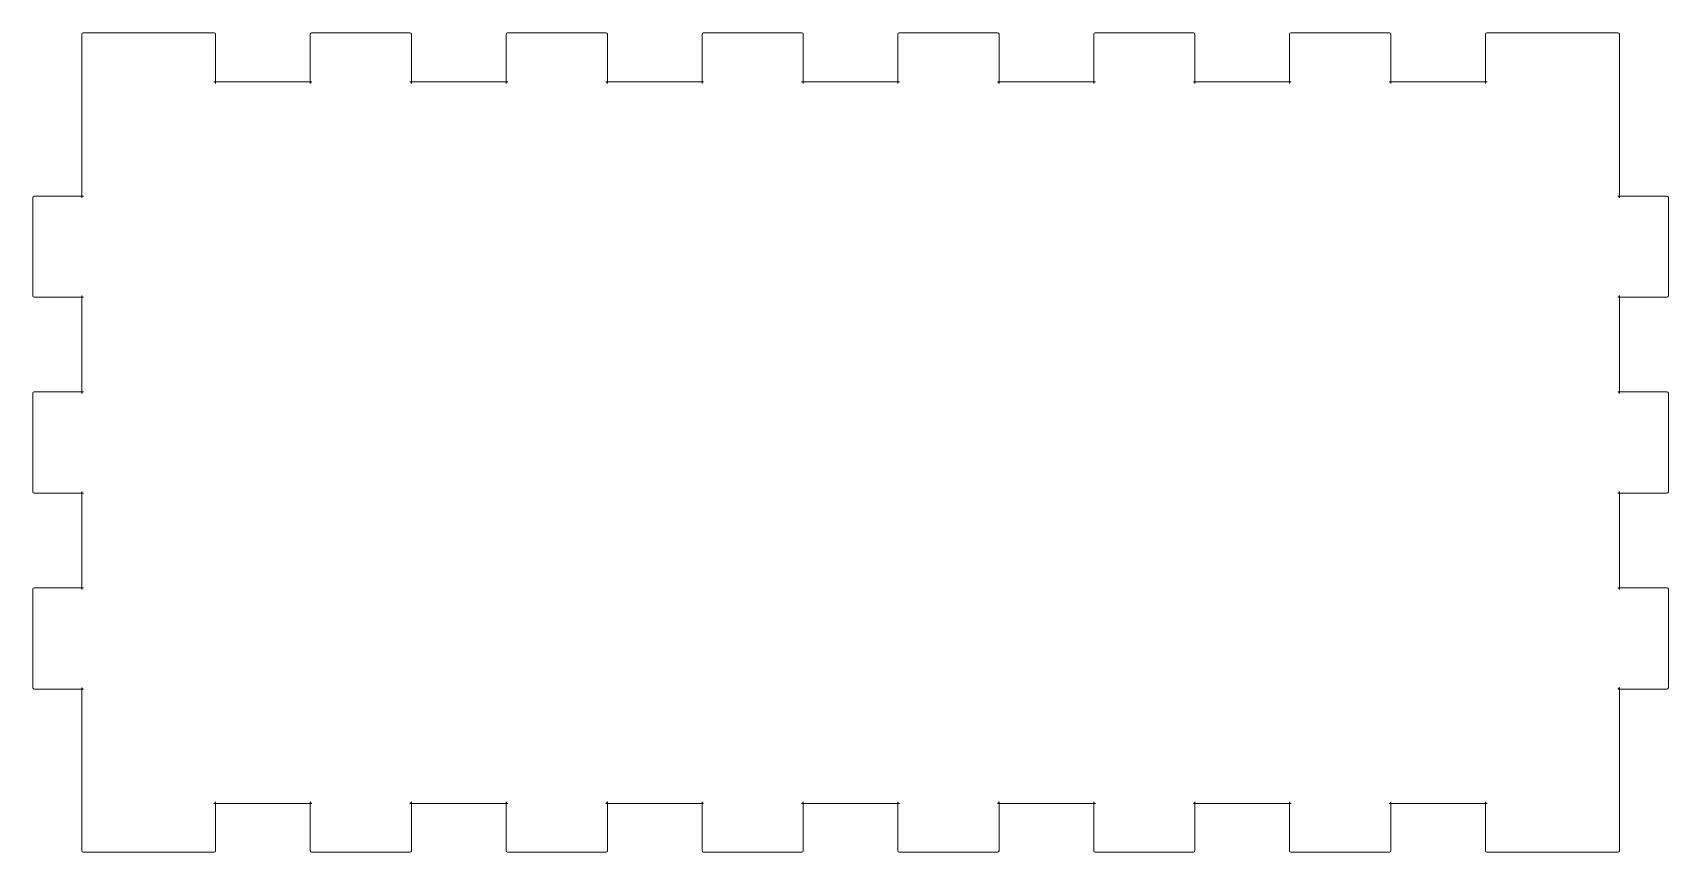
# Model space of a CAD drawing. Header units: inches. Extents: x -61 to 261, y -8 to 208.
# Drawn here: x 100.6 to 200.8, y 4.1 to 54.3 of the extents above; entities that cross this region are included whole.
import ezdxf

# ---------------------------------------------------------------- set-up
doc = ezdxf.new("R2010")
doc.units = ezdxf.units.IN
doc.header["$MEASUREMENT"] = 0

# ---------------------------------------------------------------- blocks, each defined once
blk = doc.blocks.new('block 168')
at = {"color": 7, "lineweight": 9, "true_color": 0xffffff}
blk.add_lwpolyline([(103.69, 4.06), (111.69, 4.06)], dxfattribs=at)
blk = doc.blocks.new('block 169')
at = {"color": 7, "lineweight": 9, "true_color": 0xffffff}
blk.add_lwpolyline([(111.69, 4.06), (111.7, 4.06), (111.76, 4.09), (111.79, 4.15), (111.79, 4.16)], dxfattribs=at)
blk = doc.blocks.new('block 170')
at = {"color": 7, "lineweight": 9, "true_color": 0xffffff}
blk.add_lwpolyline([(111.79, 4.16), (111.79, 7.16), (111.79, 7.15), (111.76, 7.09), (111.7, 7.06), (111.69, 7.06)], dxfattribs=at)
blk = doc.blocks.new('block 171')
at = {"color": 7, "lineweight": 9, "true_color": 0xffffff}
blk.add_lwpolyline([(111.69, 7.06), (117.69, 7.06), (117.67, 7.06), (117.62, 7.09), (117.59, 7.15), (117.59, 7.16)], dxfattribs=at)
blk = doc.blocks.new('block 172')
at = {"color": 7, "lineweight": 9, "true_color": 0xffffff}
blk.add_lwpolyline([(117.59, 7.16), (117.59, 4.16), (117.59, 4.15), (117.62, 4.09), (117.67, 4.06), (117.69, 4.06)], dxfattribs=at)
blk = doc.blocks.new('block 173')
at = {"color": 7, "lineweight": 9, "true_color": 0xffffff}
blk.add_lwpolyline([(117.69, 4.06), (123.69, 4.06)], dxfattribs=at)
blk = doc.blocks.new('block 174')
at = {"color": 7, "lineweight": 9, "true_color": 0xffffff}
blk.add_lwpolyline([(123.69, 4.06), (123.7, 4.06), (123.76, 4.09), (123.79, 4.15), (123.79, 4.16)], dxfattribs=at)
blk = doc.blocks.new('block 175')
at = {"color": 7, "lineweight": 9, "true_color": 0xffffff}
blk.add_lwpolyline([(123.79, 4.16), (123.79, 7.16), (123.79, 7.15), (123.76, 7.09), (123.7, 7.06), (123.69, 7.06)], dxfattribs=at)
blk = doc.blocks.new('block 176')
at = {"color": 7, "lineweight": 9, "true_color": 0xffffff}
blk.add_lwpolyline([(123.69, 7.06), (129.69, 7.06), (129.67, 7.06), (129.61, 7.09), (129.59, 7.15), (129.59, 7.16)], dxfattribs=at)
blk = doc.blocks.new('block 177')
at = {"color": 7, "lineweight": 9, "true_color": 0xffffff}
blk.add_lwpolyline([(129.59, 7.16), (129.59, 4.16), (129.59, 4.15), (129.61, 4.09), (129.67, 4.06), (129.69, 4.06)], dxfattribs=at)
blk = doc.blocks.new('block 178')
at = {"color": 7, "lineweight": 9, "true_color": 0xffffff}
blk.add_lwpolyline([(129.69, 4.06), (135.69, 4.06)], dxfattribs=at)
blk = doc.blocks.new('block 179')
at = {"color": 7, "lineweight": 9, "true_color": 0xffffff}
blk.add_lwpolyline([(135.69, 4.06), (135.7, 4.06), (135.76, 4.09), (135.79, 4.15), (135.79, 4.16)], dxfattribs=at)
blk = doc.blocks.new('block 180')
at = {"color": 7, "lineweight": 9, "true_color": 0xffffff}
blk.add_lwpolyline([(135.79, 4.16), (135.79, 7.16), (135.79, 7.15), (135.76, 7.09), (135.7, 7.06), (135.69, 7.06)], dxfattribs=at)
blk = doc.blocks.new('block 181')
at = {"color": 7, "lineweight": 9, "true_color": 0xffffff}
blk.add_lwpolyline([(135.69, 7.06), (141.69, 7.06), (141.67, 7.06), (141.61, 7.09), (141.59, 7.15), (141.59, 7.16)], dxfattribs=at)
blk = doc.blocks.new('block 182')
at = {"color": 7, "lineweight": 9, "true_color": 0xffffff}
blk.add_lwpolyline([(141.59, 7.16), (141.59, 4.16), (141.59, 4.15), (141.61, 4.09), (141.67, 4.06), (141.69, 4.06)], dxfattribs=at)
blk = doc.blocks.new('block 183')
at = {"color": 7, "lineweight": 9, "true_color": 0xffffff}
blk.add_lwpolyline([(141.69, 4.06), (147.69, 4.06)], dxfattribs=at)
blk = doc.blocks.new('block 184')
at = {"color": 7, "lineweight": 9, "true_color": 0xffffff}
blk.add_lwpolyline([(147.69, 4.06), (147.7, 4.06), (147.76, 4.09), (147.79, 4.15), (147.79, 4.16)], dxfattribs=at)
blk = doc.blocks.new('block 185')
at = {"color": 7, "lineweight": 9, "true_color": 0xffffff}
blk.add_lwpolyline([(147.79, 4.16), (147.79, 7.16), (147.79, 7.15), (147.76, 7.09), (147.7, 7.06), (147.69, 7.06)], dxfattribs=at)
blk = doc.blocks.new('block 186')
at = {"color": 7, "lineweight": 9, "true_color": 0xffffff}
blk.add_lwpolyline([(147.69, 7.06), (153.69, 7.06), (153.67, 7.06), (153.61, 7.09), (153.59, 7.15), (153.59, 7.16)], dxfattribs=at)
blk = doc.blocks.new('block 187')
at = {"color": 7, "lineweight": 9, "true_color": 0xffffff}
blk.add_lwpolyline([(153.59, 7.16), (153.59, 4.16), (153.59, 4.15), (153.61, 4.09), (153.67, 4.06), (153.69, 4.06)], dxfattribs=at)
blk = doc.blocks.new('block 188')
at = {"color": 7, "lineweight": 9, "true_color": 0xffffff}
blk.add_lwpolyline([(153.69, 4.06), (159.69, 4.06)], dxfattribs=at)
blk = doc.blocks.new('block 189')
at = {"color": 7, "lineweight": 9, "true_color": 0xffffff}
blk.add_lwpolyline([(159.69, 4.06), (159.7, 4.06), (159.76, 4.09), (159.79, 4.15), (159.79, 4.16)], dxfattribs=at)
blk = doc.blocks.new('block 190')
at = {"color": 7, "lineweight": 9, "true_color": 0xffffff}
blk.add_lwpolyline([(159.79, 4.16), (159.79, 7.16), (159.79, 7.15), (159.76, 7.09), (159.7, 7.06), (159.69, 7.06)], dxfattribs=at)
blk = doc.blocks.new('block 191')
at = {"color": 7, "lineweight": 9, "true_color": 0xffffff}
blk.add_lwpolyline([(159.69, 7.06), (165.69, 7.06), (165.67, 7.06), (165.61, 7.09), (165.59, 7.15), (165.59, 7.16)], dxfattribs=at)
blk = doc.blocks.new('block 192')
at = {"color": 7, "lineweight": 9, "true_color": 0xffffff}
blk.add_lwpolyline([(165.59, 7.16), (165.59, 4.16), (165.59, 4.15), (165.61, 4.09), (165.67, 4.06), (165.69, 4.06)], dxfattribs=at)
blk = doc.blocks.new('block 193')
at = {"color": 7, "lineweight": 9, "true_color": 0xffffff}
blk.add_lwpolyline([(165.69, 4.06), (171.69, 4.06)], dxfattribs=at)
blk = doc.blocks.new('block 194')
at = {"color": 7, "lineweight": 9, "true_color": 0xffffff}
blk.add_lwpolyline([(171.69, 4.06), (171.7, 4.06), (171.76, 4.09), (171.79, 4.15), (171.79, 4.16)], dxfattribs=at)
blk = doc.blocks.new('block 195')
at = {"color": 7, "lineweight": 9, "true_color": 0xffffff}
blk.add_lwpolyline([(171.79, 4.16), (171.79, 7.16), (171.79, 7.15), (171.76, 7.09), (171.7, 7.06), (171.69, 7.06)], dxfattribs=at)
blk = doc.blocks.new('block 196')
at = {"color": 7, "lineweight": 9, "true_color": 0xffffff}
blk.add_lwpolyline([(171.69, 7.06), (177.69, 7.06), (177.67, 7.06), (177.61, 7.09), (177.59, 7.15), (177.59, 7.16)], dxfattribs=at)
blk = doc.blocks.new('block 197')
at = {"color": 7, "lineweight": 9, "true_color": 0xffffff}
blk.add_lwpolyline([(177.59, 7.16), (177.59, 4.16), (177.59, 4.15), (177.61, 4.09), (177.67, 4.06), (177.69, 4.06)], dxfattribs=at)
blk = doc.blocks.new('block 198')
at = {"color": 7, "lineweight": 9, "true_color": 0xffffff}
blk.add_lwpolyline([(177.69, 4.06), (183.69, 4.06)], dxfattribs=at)
blk = doc.blocks.new('block 199')
at = {"color": 7, "lineweight": 9, "true_color": 0xffffff}
blk.add_lwpolyline([(183.69, 4.06), (183.7, 4.06), (183.76, 4.09), (183.79, 4.15), (183.79, 4.16)], dxfattribs=at)
blk = doc.blocks.new('block 200')
at = {"color": 7, "lineweight": 9, "true_color": 0xffffff}
blk.add_lwpolyline([(183.79, 4.16), (183.79, 7.16), (183.79, 7.15), (183.76, 7.09), (183.7, 7.06), (183.69, 7.06)], dxfattribs=at)
blk = doc.blocks.new('block 201')
at = {"color": 7, "lineweight": 9, "true_color": 0xffffff}
blk.add_lwpolyline([(183.69, 7.06), (189.69, 7.06), (189.67, 7.06), (189.61, 7.09), (189.59, 7.15), (189.59, 7.16)], dxfattribs=at)
blk = doc.blocks.new('block 202')
at = {"color": 7, "lineweight": 9, "true_color": 0xffffff}
blk.add_lwpolyline([(189.59, 7.16), (189.59, 4.16), (189.59, 4.15), (189.61, 4.09), (189.67, 4.06), (189.69, 4.06)], dxfattribs=at)
blk = doc.blocks.new('block 203')
at = {"color": 7, "lineweight": 9, "true_color": 0xffffff}
blk.add_lwpolyline([(189.69, 4.06), (197.69, 4.06)], dxfattribs=at)
blk = doc.blocks.new('block 204')
at = {"color": 7, "lineweight": 9, "true_color": 0xffffff}
blk.add_lwpolyline([(197.69, 4.06), (197.7, 4.06), (197.76, 4.09), (197.79, 4.15), (197.79, 4.16)], dxfattribs=at)
blk = doc.blocks.new('block 205')
at = {"color": 7, "lineweight": 9, "true_color": 0xffffff}
blk.add_lwpolyline([(197.79, 4.16), (197.79, 7.16)], dxfattribs=at)
blk = doc.blocks.new('block 206')
at = {"color": 7, "lineweight": 9, "true_color": 0xffffff}
blk.add_lwpolyline([(197.79, 7.16), (197.79, 14.16)], dxfattribs=at)
blk = doc.blocks.new('block 207')
at = {"color": 7, "lineweight": 9, "true_color": 0xffffff}
blk.add_lwpolyline([(197.79, 14.16), (197.79, 14.15), (197.76, 14.09), (197.7, 14.06), (197.69, 14.06)], dxfattribs=at)
blk = doc.blocks.new('block 208')
at = {"color": 7, "lineweight": 9, "true_color": 0xffffff}
blk.add_lwpolyline([(197.69, 14.06), (200.69, 14.06), (200.7, 14.06), (200.76, 14.09), (200.79, 14.15), (200.79, 14.16)], dxfattribs=at)
blk = doc.blocks.new('block 209')
at = {"color": 7, "lineweight": 9, "true_color": 0xffffff}
blk.add_lwpolyline([(200.79, 14.16), (200.79, 20.16), (200.79, 20.18), (200.76, 20.24), (200.7, 20.26), (200.69, 20.26)], dxfattribs=at)
blk = doc.blocks.new('block 210')
at = {"color": 7, "lineweight": 9, "true_color": 0xffffff}
blk.add_lwpolyline([(200.69, 20.26), (197.69, 20.26), (197.7, 20.26), (197.76, 20.24), (197.79, 20.18), (197.79, 20.16)], dxfattribs=at)
blk = doc.blocks.new('block 211')
at = {"color": 7, "lineweight": 9, "true_color": 0xffffff}
blk.add_lwpolyline([(197.79, 20.16), (197.79, 26.16)], dxfattribs=at)
blk = doc.blocks.new('block 212')
at = {"color": 7, "lineweight": 9, "true_color": 0xffffff}
blk.add_lwpolyline([(197.79, 26.16), (197.79, 26.15), (197.76, 26.09), (197.7, 26.06), (197.69, 26.06)], dxfattribs=at)
blk = doc.blocks.new('block 213')
at = {"color": 7, "lineweight": 9, "true_color": 0xffffff}
blk.add_lwpolyline([(197.69, 26.06), (200.69, 26.06), (200.7, 26.06), (200.76, 26.09), (200.79, 26.15), (200.79, 26.16)], dxfattribs=at)
blk = doc.blocks.new('block 214')
at = {"color": 7, "lineweight": 9, "true_color": 0xffffff}
blk.add_lwpolyline([(200.79, 26.16), (200.79, 32.16), (200.79, 32.18), (200.76, 32.24), (200.7, 32.26), (200.69, 32.26)], dxfattribs=at)
blk = doc.blocks.new('block 215')
at = {"color": 7, "lineweight": 9, "true_color": 0xffffff}
blk.add_lwpolyline([(200.69, 32.26), (197.69, 32.26), (197.7, 32.26), (197.76, 32.24), (197.79, 32.18), (197.79, 32.16)], dxfattribs=at)
blk = doc.blocks.new('block 216')
at = {"color": 7, "lineweight": 9, "true_color": 0xffffff}
blk.add_lwpolyline([(197.79, 32.16), (197.79, 38.16)], dxfattribs=at)
blk = doc.blocks.new('block 217')
at = {"color": 7, "lineweight": 9, "true_color": 0xffffff}
blk.add_lwpolyline([(197.79, 38.16), (197.79, 38.15), (197.76, 38.09), (197.7, 38.06), (197.69, 38.06)], dxfattribs=at)
blk = doc.blocks.new('block 218')
at = {"color": 7, "lineweight": 9, "true_color": 0xffffff}
blk.add_lwpolyline([(197.69, 38.06), (200.69, 38.06), (200.7, 38.06), (200.76, 38.09), (200.79, 38.15), (200.79, 38.16)], dxfattribs=at)
blk = doc.blocks.new('block 219')
at = {"color": 7, "lineweight": 9, "true_color": 0xffffff}
blk.add_lwpolyline([(200.79, 38.16), (200.79, 44.16), (200.79, 44.18), (200.76, 44.23), (200.7, 44.26), (200.69, 44.26)], dxfattribs=at)
blk = doc.blocks.new('block 220')
at = {"color": 7, "lineweight": 9, "true_color": 0xffffff}
blk.add_lwpolyline([(200.69, 44.26), (197.69, 44.26), (197.7, 44.26), (197.76, 44.23), (197.79, 44.18), (197.79, 44.16)], dxfattribs=at)
blk = doc.blocks.new('block 221')
at = {"color": 7, "lineweight": 9, "true_color": 0xffffff}
blk.add_lwpolyline([(197.79, 44.16), (197.79, 51.16)], dxfattribs=at)
blk = doc.blocks.new('block 222')
at = {"color": 7, "lineweight": 9, "true_color": 0xffffff}
blk.add_lwpolyline([(197.79, 51.16), (197.79, 54.16), (197.79, 54.18), (197.76, 54.24), (197.7, 54.26), (197.69, 54.26)], dxfattribs=at)
blk = doc.blocks.new('block 223')
at = {"color": 7, "lineweight": 9, "true_color": 0xffffff}
blk.add_lwpolyline([(197.69, 54.26), (189.69, 54.26)], dxfattribs=at)
blk = doc.blocks.new('block 224')
at = {"color": 7, "lineweight": 9, "true_color": 0xffffff}
blk.add_lwpolyline([(189.69, 54.26), (189.67, 54.26), (189.61, 54.24), (189.59, 54.18), (189.59, 54.16)], dxfattribs=at)
blk = doc.blocks.new('block 225')
at = {"color": 7, "lineweight": 9, "true_color": 0xffffff}
blk.add_lwpolyline([(189.59, 54.16), (189.59, 51.16), (189.59, 51.18), (189.61, 51.24), (189.67, 51.26), (189.69, 51.26)], dxfattribs=at)
blk = doc.blocks.new('block 226')
at = {"color": 7, "lineweight": 9, "true_color": 0xffffff}
blk.add_lwpolyline([(189.69, 51.26), (183.69, 51.26), (183.7, 51.26), (183.76, 51.24), (183.79, 51.18), (183.79, 51.16)], dxfattribs=at)
blk = doc.blocks.new('block 227')
at = {"color": 7, "lineweight": 9, "true_color": 0xffffff}
blk.add_lwpolyline([(183.79, 51.16), (183.79, 54.16), (183.79, 54.18), (183.76, 54.24), (183.7, 54.26), (183.69, 54.26)], dxfattribs=at)
blk = doc.blocks.new('block 228')
at = {"color": 7, "lineweight": 9, "true_color": 0xffffff}
blk.add_lwpolyline([(183.69, 54.26), (177.69, 54.26)], dxfattribs=at)
blk = doc.blocks.new('block 229')
at = {"color": 7, "lineweight": 9, "true_color": 0xffffff}
blk.add_lwpolyline([(177.69, 54.26), (177.67, 54.26), (177.61, 54.24), (177.59, 54.18), (177.59, 54.16)], dxfattribs=at)
blk = doc.blocks.new('block 230')
at = {"color": 7, "lineweight": 9, "true_color": 0xffffff}
blk.add_lwpolyline([(177.59, 54.16), (177.59, 51.16), (177.59, 51.18), (177.61, 51.24), (177.67, 51.26), (177.69, 51.26)], dxfattribs=at)
blk = doc.blocks.new('block 231')
at = {"color": 7, "lineweight": 9, "true_color": 0xffffff}
blk.add_lwpolyline([(177.69, 51.26), (171.69, 51.26), (171.7, 51.26), (171.76, 51.24), (171.79, 51.18), (171.79, 51.16)], dxfattribs=at)
blk = doc.blocks.new('block 232')
at = {"color": 7, "lineweight": 9, "true_color": 0xffffff}
blk.add_lwpolyline([(171.79, 51.16), (171.79, 54.16), (171.79, 54.18), (171.76, 54.24), (171.7, 54.26), (171.69, 54.26)], dxfattribs=at)
blk = doc.blocks.new('block 233')
at = {"color": 7, "lineweight": 9, "true_color": 0xffffff}
blk.add_lwpolyline([(171.69, 54.26), (165.69, 54.26)], dxfattribs=at)
blk = doc.blocks.new('block 234')
at = {"color": 7, "lineweight": 9, "true_color": 0xffffff}
blk.add_lwpolyline([(165.69, 54.26), (165.67, 54.26), (165.61, 54.24), (165.59, 54.18), (165.59, 54.16)], dxfattribs=at)
blk = doc.blocks.new('block 235')
at = {"color": 7, "lineweight": 9, "true_color": 0xffffff}
blk.add_lwpolyline([(165.59, 54.16), (165.59, 51.16), (165.59, 51.18), (165.61, 51.24), (165.67, 51.26), (165.69, 51.26)], dxfattribs=at)
blk = doc.blocks.new('block 236')
at = {"color": 7, "lineweight": 9, "true_color": 0xffffff}
blk.add_lwpolyline([(165.69, 51.26), (159.69, 51.26), (159.7, 51.26), (159.76, 51.24), (159.79, 51.18), (159.79, 51.16)], dxfattribs=at)
blk = doc.blocks.new('block 237')
at = {"color": 7, "lineweight": 9, "true_color": 0xffffff}
blk.add_lwpolyline([(159.79, 51.16), (159.79, 54.16), (159.79, 54.18), (159.76, 54.24), (159.7, 54.26), (159.69, 54.26)], dxfattribs=at)
blk = doc.blocks.new('block 238')
at = {"color": 7, "lineweight": 9, "true_color": 0xffffff}
blk.add_lwpolyline([(159.69, 54.26), (153.69, 54.26)], dxfattribs=at)
blk = doc.blocks.new('block 239')
at = {"color": 7, "lineweight": 9, "true_color": 0xffffff}
blk.add_lwpolyline([(153.69, 54.26), (153.67, 54.26), (153.61, 54.24), (153.59, 54.18), (153.59, 54.16)], dxfattribs=at)
blk = doc.blocks.new('block 240')
at = {"color": 7, "lineweight": 9, "true_color": 0xffffff}
blk.add_lwpolyline([(153.59, 54.16), (153.59, 51.16), (153.59, 51.18), (153.61, 51.24), (153.67, 51.26), (153.69, 51.26)], dxfattribs=at)
blk = doc.blocks.new('block 241')
at = {"color": 7, "lineweight": 9, "true_color": 0xffffff}
blk.add_lwpolyline([(153.69, 51.26), (147.69, 51.26), (147.7, 51.26), (147.76, 51.24), (147.79, 51.18), (147.79, 51.16)], dxfattribs=at)
blk = doc.blocks.new('block 242')
at = {"color": 7, "lineweight": 9, "true_color": 0xffffff}
blk.add_lwpolyline([(147.79, 51.16), (147.79, 54.16), (147.79, 54.18), (147.76, 54.24), (147.7, 54.26), (147.69, 54.26)], dxfattribs=at)
blk = doc.blocks.new('block 243')
at = {"color": 7, "lineweight": 9, "true_color": 0xffffff}
blk.add_lwpolyline([(147.69, 54.26), (141.69, 54.26)], dxfattribs=at)
blk = doc.blocks.new('block 244')
at = {"color": 7, "lineweight": 9, "true_color": 0xffffff}
blk.add_lwpolyline([(141.69, 54.26), (141.67, 54.26), (141.61, 54.24), (141.59, 54.18), (141.59, 54.16)], dxfattribs=at)
blk = doc.blocks.new('block 245')
at = {"color": 7, "lineweight": 9, "true_color": 0xffffff}
blk.add_lwpolyline([(141.59, 54.16), (141.59, 51.16), (141.59, 51.18), (141.61, 51.24), (141.67, 51.26), (141.69, 51.26)], dxfattribs=at)
blk = doc.blocks.new('block 246')
at = {"color": 7, "lineweight": 9, "true_color": 0xffffff}
blk.add_lwpolyline([(141.69, 51.26), (135.69, 51.26), (135.7, 51.26), (135.76, 51.24), (135.79, 51.18), (135.79, 51.16)], dxfattribs=at)
blk = doc.blocks.new('block 247')
at = {"color": 7, "lineweight": 9, "true_color": 0xffffff}
blk.add_lwpolyline([(135.79, 51.16), (135.79, 54.16), (135.79, 54.18), (135.76, 54.24), (135.7, 54.26), (135.69, 54.26)], dxfattribs=at)
blk = doc.blocks.new('block 248')
at = {"color": 7, "lineweight": 9, "true_color": 0xffffff}
blk.add_lwpolyline([(135.69, 54.26), (129.69, 54.26)], dxfattribs=at)
blk = doc.blocks.new('block 249')
at = {"color": 7, "lineweight": 9, "true_color": 0xffffff}
blk.add_lwpolyline([(129.69, 54.26), (129.67, 54.26), (129.61, 54.24), (129.59, 54.18), (129.59, 54.16)], dxfattribs=at)
blk = doc.blocks.new('block 250')
at = {"color": 7, "lineweight": 9, "true_color": 0xffffff}
blk.add_lwpolyline([(129.59, 54.16), (129.59, 51.16), (129.59, 51.18), (129.61, 51.24), (129.67, 51.26), (129.69, 51.26)], dxfattribs=at)
blk = doc.blocks.new('block 251')
at = {"color": 7, "lineweight": 9, "true_color": 0xffffff}
blk.add_lwpolyline([(129.69, 51.26), (123.69, 51.26), (123.7, 51.26), (123.76, 51.24), (123.79, 51.18), (123.79, 51.16)], dxfattribs=at)
blk = doc.blocks.new('block 252')
at = {"color": 7, "lineweight": 9, "true_color": 0xffffff}
blk.add_lwpolyline([(123.79, 51.16), (123.79, 54.16), (123.79, 54.18), (123.76, 54.24), (123.7, 54.26), (123.69, 54.26)], dxfattribs=at)
blk = doc.blocks.new('block 253')
at = {"color": 7, "lineweight": 9, "true_color": 0xffffff}
blk.add_lwpolyline([(123.69, 54.26), (117.69, 54.26)], dxfattribs=at)
blk = doc.blocks.new('block 254')
at = {"color": 7, "lineweight": 9, "true_color": 0xffffff}
blk.add_lwpolyline([(117.69, 54.26), (117.67, 54.26), (117.62, 54.24), (117.59, 54.18), (117.59, 54.16)], dxfattribs=at)
blk = doc.blocks.new('block 255')
at = {"color": 7, "lineweight": 9, "true_color": 0xffffff}
blk.add_lwpolyline([(117.59, 54.16), (117.59, 51.16), (117.59, 51.18), (117.62, 51.24), (117.67, 51.26), (117.69, 51.26)], dxfattribs=at)
blk = doc.blocks.new('block 256')
at = {"color": 7, "lineweight": 9, "true_color": 0xffffff}
blk.add_lwpolyline([(117.69, 51.26), (111.69, 51.26), (111.7, 51.26), (111.76, 51.24), (111.79, 51.18), (111.79, 51.16)], dxfattribs=at)
blk = doc.blocks.new('block 257')
at = {"color": 7, "lineweight": 9, "true_color": 0xffffff}
blk.add_lwpolyline([(111.79, 51.16), (111.79, 54.16), (111.79, 54.18), (111.76, 54.24), (111.7, 54.26), (111.69, 54.26)], dxfattribs=at)
blk = doc.blocks.new('block 258')
at = {"color": 7, "lineweight": 9, "true_color": 0xffffff}
blk.add_lwpolyline([(111.69, 54.26), (103.69, 54.26)], dxfattribs=at)
blk = doc.blocks.new('block 259')
at = {"color": 7, "lineweight": 9, "true_color": 0xffffff}
blk.add_lwpolyline([(103.69, 54.26), (103.67, 54.26), (103.62, 54.24), (103.59, 54.18), (103.59, 54.16)], dxfattribs=at)
blk = doc.blocks.new('block 260')
at = {"color": 7, "lineweight": 9, "true_color": 0xffffff}
blk.add_lwpolyline([(103.59, 54.16), (103.59, 51.16)], dxfattribs=at)
blk = doc.blocks.new('block 261')
at = {"color": 7, "lineweight": 9, "true_color": 0xffffff}
blk.add_lwpolyline([(103.59, 51.16), (103.59, 44.16)], dxfattribs=at)
blk = doc.blocks.new('block 262')
at = {"color": 7, "lineweight": 9, "true_color": 0xffffff}
blk.add_lwpolyline([(103.59, 44.16), (103.59, 44.18), (103.62, 44.23), (103.67, 44.26), (103.69, 44.26)], dxfattribs=at)
blk = doc.blocks.new('block 263')
at = {"color": 7, "lineweight": 9, "true_color": 0xffffff}
blk.add_lwpolyline([(103.69, 44.26), (100.69, 44.26), (100.67, 44.26), (100.62, 44.23), (100.59, 44.18), (100.59, 44.16)], dxfattribs=at)
blk = doc.blocks.new('block 264')
at = {"color": 7, "lineweight": 9, "true_color": 0xffffff}
blk.add_lwpolyline([(100.59, 44.16), (100.59, 38.16), (100.59, 38.15), (100.62, 38.09), (100.67, 38.06), (100.69, 38.06)], dxfattribs=at)
blk = doc.blocks.new('block 265')
at = {"color": 7, "lineweight": 9, "true_color": 0xffffff}
blk.add_lwpolyline([(100.69, 38.06), (103.69, 38.06), (103.67, 38.06), (103.62, 38.09), (103.59, 38.15), (103.59, 38.16)], dxfattribs=at)
blk = doc.blocks.new('block 266')
at = {"color": 7, "lineweight": 9, "true_color": 0xffffff}
blk.add_lwpolyline([(103.59, 38.16), (103.59, 32.16)], dxfattribs=at)
blk = doc.blocks.new('block 267')
at = {"color": 7, "lineweight": 9, "true_color": 0xffffff}
blk.add_lwpolyline([(103.59, 32.16), (103.59, 32.18), (103.62, 32.24), (103.67, 32.26), (103.69, 32.26)], dxfattribs=at)
blk = doc.blocks.new('block 268')
at = {"color": 7, "lineweight": 9, "true_color": 0xffffff}
blk.add_lwpolyline([(103.69, 32.26), (100.69, 32.26), (100.67, 32.26), (100.62, 32.24), (100.59, 32.18), (100.59, 32.16)], dxfattribs=at)
blk = doc.blocks.new('block 269')
at = {"color": 7, "lineweight": 9, "true_color": 0xffffff}
blk.add_lwpolyline([(100.59, 32.16), (100.59, 26.16), (100.59, 26.15), (100.62, 26.09), (100.67, 26.06), (100.69, 26.06)], dxfattribs=at)
blk = doc.blocks.new('block 270')
at = {"color": 7, "lineweight": 9, "true_color": 0xffffff}
blk.add_lwpolyline([(100.69, 26.06), (103.69, 26.06), (103.67, 26.06), (103.62, 26.09), (103.59, 26.15), (103.59, 26.16)], dxfattribs=at)
blk = doc.blocks.new('block 271')
at = {"color": 7, "lineweight": 9, "true_color": 0xffffff}
blk.add_lwpolyline([(103.59, 26.16), (103.59, 20.16)], dxfattribs=at)
blk = doc.blocks.new('block 272')
at = {"color": 7, "lineweight": 9, "true_color": 0xffffff}
blk.add_lwpolyline([(103.59, 20.16), (103.59, 20.18), (103.62, 20.24), (103.67, 20.26), (103.69, 20.26)], dxfattribs=at)
blk = doc.blocks.new('block 273')
at = {"color": 7, "lineweight": 9, "true_color": 0xffffff}
blk.add_lwpolyline([(103.69, 20.26), (100.69, 20.26), (100.67, 20.26), (100.62, 20.24), (100.59, 20.18), (100.59, 20.16)], dxfattribs=at)
blk = doc.blocks.new('block 274')
at = {"color": 7, "lineweight": 9, "true_color": 0xffffff}
blk.add_lwpolyline([(100.59, 20.16), (100.59, 14.16), (100.59, 14.15), (100.62, 14.09), (100.67, 14.06), (100.69, 14.06)], dxfattribs=at)
blk = doc.blocks.new('block 275')
at = {"color": 7, "lineweight": 9, "true_color": 0xffffff}
blk.add_lwpolyline([(100.69, 14.06), (103.69, 14.06), (103.67, 14.06), (103.62, 14.09), (103.59, 14.15), (103.59, 14.16)], dxfattribs=at)
blk = doc.blocks.new('block 276')
at = {"color": 7, "lineweight": 9, "true_color": 0xffffff}
blk.add_lwpolyline([(103.59, 14.16), (103.59, 7.16)], dxfattribs=at)
blk = doc.blocks.new('block 277')
at = {"color": 7, "lineweight": 9, "true_color": 0xffffff}
blk.add_lwpolyline([(103.59, 7.16), (103.59, 4.16), (103.59, 4.15), (103.62, 4.09), (103.67, 4.06), (103.69, 4.06)], dxfattribs=at)

msp = doc.modelspace()

# ---------------------------------------------------------------- block references
for name in ['block 259', 'block 260', 'block 258', 'block 257', 'block 254', 'block 255', 'block 253', 'block 252', 'block 249', 'block 250', 'block 248', 'block 247', 'block 244', 'block 245', 'block 243', 'block 242', 'block 239', 'block 240', 'block 238', 'block 237', 'block 234', 'block 235', 'block 233', 'block 232', 'block 229', 'block 230', 'block 228', 'block 227', 'block 224', 'block 225', 'block 223', 'block 222', 'block 261', 'block 256', 'block 251', 'block 246', 'block 241', 'block 236', 'block 231', 'block 226', 'block 221', 'block 263', 'block 264', 'block 262', 'block 220', 'block 219', 'block 265', 'block 266', 'block 217', 'block 218', 'block 216', 'block 268', 'block 269', 'block 267', 'block 215', 'block 214', 'block 270', 'block 271', 'block 212', 'block 213', 'block 211', 'block 273', 'block 274', 'block 272', 'block 210', 'block 209', 'block 275', 'block 276', 'block 207', 'block 208', 'block 206', 'block 277', 'block 170', 'block 171', 'block 172', 'block 175', 'block 176', 'block 177', 'block 180', 'block 181', 'block 182', 'block 185', 'block 186', 'block 187', 'block 190', 'block 191', 'block 192', 'block 195', 'block 196', 'block 197', 'block 200', 'block 201', 'block 202', 'block 205', 'block 168', 'block 169', 'block 173', 'block 174', 'block 178', 'block 179', 'block 183', 'block 184', 'block 188', 'block 189', 'block 193', 'block 194', 'block 198', 'block 199', 'block 203', 'block 204']:
    msp.add_blockref(name, (0, 0))

doc.saveas('drawing.dxf')
